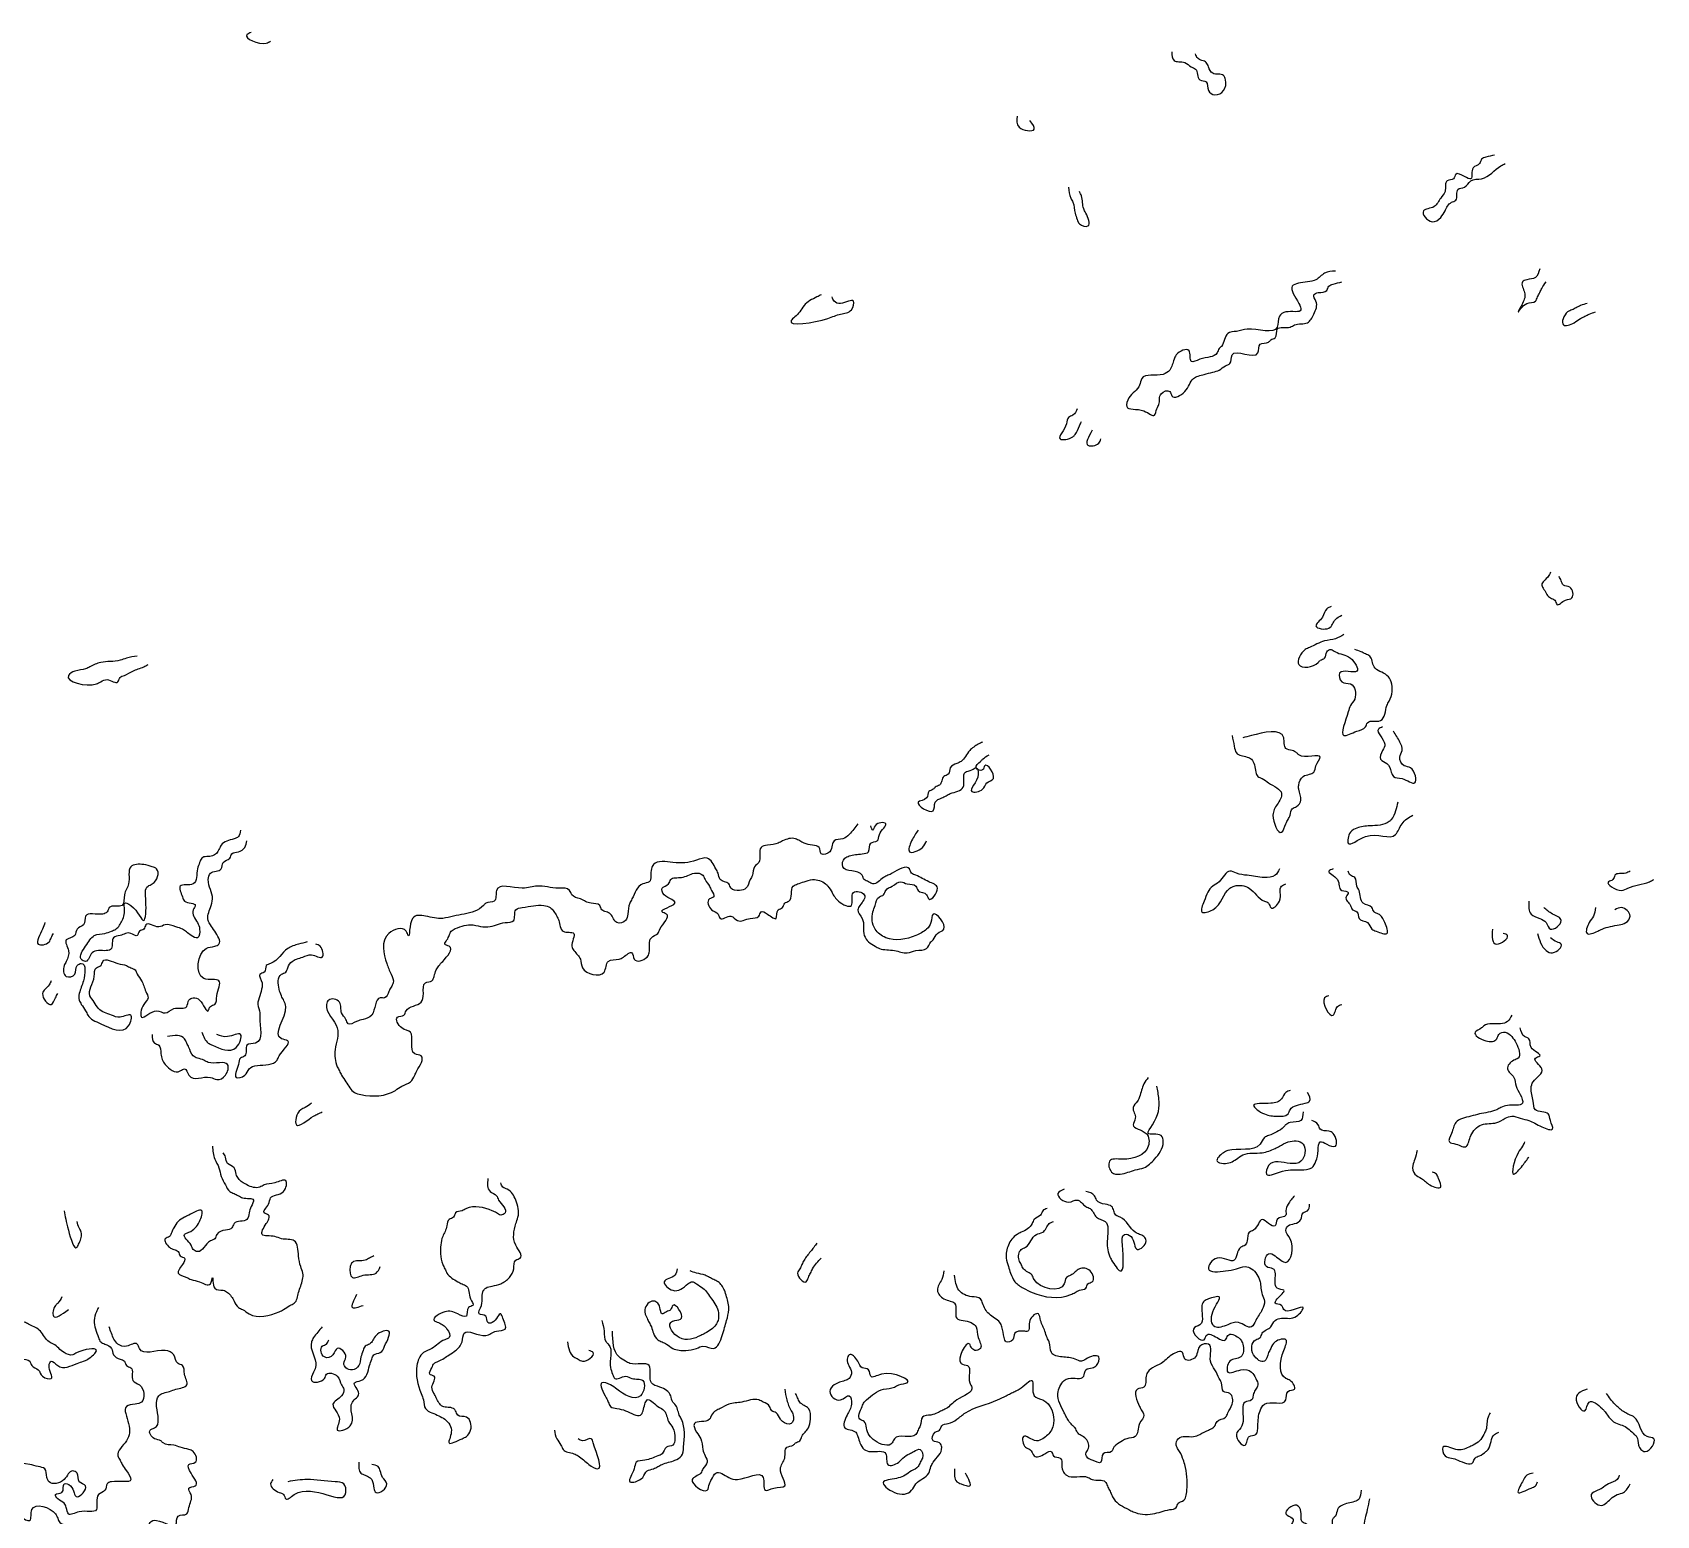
# Model space of a CAD drawing. Header units: metres. Extents: x 0 to 100, y 0 to 141.
# Drawn here: x 81.13 to 100.01, y 63.93 to 81.18 of the extents above; entities that cross this region are included whole.
import ezdxf

# ---------------------------------------------------------------- set-up
doc = ezdxf.new("R2010")
doc.units = ezdxf.units.M

msp = doc.modelspace()

# ---------------------------------------------------------------- linework, layer by layer
for points in [[(83.675, 81.175), (83.625, 81.15), (83.85, 81.05), (83.9, 81.075)], [(94.375, 80.95), (94.4, 80.85), (94.525, 80.825), (94.6, 80.775), (94.65, 80.75), (94.7, 80.625), (94.775, 80.6), (94.8, 80.5), (94.875, 80.45), (94.975, 80.5), (95, 80.625), (94.975, 80.675), (94.85, 80.7), (94.8, 80.775), (94.775, 80.825), (94.725, 80.85), (94.675, 80.875), (94.65, 80.925)], [(92.575, 80.2), (92.6, 80.075), (92.775, 80.05), (92.725, 80.15)], [(98.125, 79.75), (98.025, 79.725), (97.975, 79.7), (97.95, 79.65), (97.875, 79.6), (97.85, 79.475), (97.775, 79.5), (97.675, 79.525), (97.65, 79.475), (97.575, 79.45), (97.55, 79.325), (97.5, 79.25), (97.425, 79.15), (97.35, 79.125), (97.3, 79.1), (97.4, 78.975), (97.5, 79.025), (97.55, 79.1), (97.625, 79.2), (97.675, 79.225), (97.7, 79.35), (97.775, 79.375), (97.85, 79.45), (97.975, 79.475), (98.2, 79.625), (98.25, 79.65)], [(93.175, 79.375), (93.2, 79.25), (93.225, 79.2), (93.25, 79.075), (93.275, 79), (93.3, 78.95), (93.4, 78.925), (93.375, 79.075), (93.35, 79.125), (93.325, 79.275), (93.3, 79.325)], [(96.275, 78.4), (96.15, 78.375), (96.05, 78.3), (95.95, 78.275), (95.775, 78.225), (95.85, 78.025), (95.875, 77.95), (95.7, 77.925), (95.625, 77.875), (95.6, 77.75), (95.25, 77.725), (95.125, 77.7), (95.025, 77.675), (94.95, 77.525), (94.925, 77.5), (94.9, 77.45), (94.7, 77.375), (94.6, 77.35), (94.575, 77.475), (94.425, 77.425), (94.4, 77.375), (94.35, 77.25), (94.275, 77.2), (94.025, 77.15), (94, 77.075), (93.875, 76.925), (93.85, 76.825), (94.05, 76.775), (94.175, 76.725), (94.2, 76.8), (94.225, 76.85), (94.25, 76.975), (94.35, 77), (94.375, 76.95), (94.525, 77), (94.625, 77.15), (94.75, 77.2), (94.85, 77.225), (94.925, 77.25), (95, 77.3), (95.05, 77.325), (95.075, 77.425), (95.375, 77.45), (95.4, 77.55), (95.5, 77.575), (95.525, 77.6), (95.575, 77.625), (95.6, 77.725), (95.75, 77.75), (95.8, 77.775), (95.95, 77.8), (96.025, 77.9), (96.05, 78.05), (96.025, 78.125), (96.075, 78.15), (96.175, 78.175), (96.2, 78.225), (96.25, 78.25), (96.35, 78.275)], [(98.65, 78.425), (98.6, 78.325), (98.5, 78.3), (98.45, 78.275), (98.475, 78.15), (98.45, 78.025), (98.4, 77.925), (98.5, 78.025), (98.6, 78.05), (98.625, 78.1), (98.65, 78.15), (98.675, 78.2), (98.725, 78.275)], [(90.3, 78.125), (90.25, 78.1), (90.1, 78), (90.05, 77.925), (89.95, 77.825), (90.375, 77.85), (90.525, 77.9), (90.65, 77.95), (90.675, 78.05), (90.525, 78.025), (90.45, 78.05), (90.425, 78.1)], [(99.2, 78.025), (99.125, 78), (99.075, 77.975), (99.025, 77.95), (98.975, 77.925), (98.925, 77.775), (99.05, 77.8), (99.125, 77.85), (99.175, 77.875), (99.225, 77.9), (99.3, 77.925)], [(93.275, 76.8), (93.225, 76.725), (93.175, 76.7), (93.15, 76.625), (93.075, 76.45), (93.225, 76.475), (93.25, 76.5), (93.3, 76.6), (93.325, 76.65)], [(93.45, 76.55), (93.4, 76.375), (93.525, 76.4), (93.55, 76.45)], [(98.775, 74.9), (98.75, 74.85), (98.675, 74.75), (98.7, 74.7), (98.775, 74.6), (98.825, 74.575), (98.85, 74.525), (98.95, 74.575), (99.025, 74.6), (99, 74.725), (98.925, 74.75), (98.9, 74.8), (98.875, 74.85)], [(96.225, 74.5), (96.175, 74.475), (96.125, 74.375), (96.05, 74.275), (96.2, 74.25), (96.275, 74.35), (96.35, 74.4)], [(96.375, 74.175), (96.275, 74.125), (96.15, 74.1), (95.975, 74.025), (95.925, 74), (95.85, 73.825), (96.075, 73.85), (96.1, 73.875), (96.15, 73.9), (96.175, 73.975), (96.225, 74), (96.275, 73.975), (96.45, 73.9), (96.525, 73.75), (96.325, 73.725), (96.35, 73.625), (96.45, 73.6), (96.5, 73.425), (96.45, 73.35), (96.425, 73.275), (96.375, 73), (96.525, 73.05), (96.625, 73.1), (96.65, 73.15), (96.8, 73.175), (96.85, 73.25), (96.875, 73.35), (96.9, 73.4), (96.925, 73.625), (96.875, 73.7), (96.725, 73.8), (96.675, 73.925), (96.625, 73.95), (96.575, 73.975), (96.5, 74)], [(82.35, 73.925), (82.225, 73.9), (82.15, 73.875), (81.925, 73.85), (81.8, 73.8), (81.75, 73.775), (81.625, 73.75), (81.55, 73.7), (81.875, 73.6), (81.925, 73.625), (82, 73.65), (82.125, 73.625), (82.15, 73.675), (82.2, 73.7), (82.3, 73.75), (82.425, 73.8), (82.475, 73.825)], [(95.075, 73), (95.1, 72.875), (95.125, 72.8), (95.25, 72.75), (95.3, 72.725), (95.35, 72.575), (95.375, 72.525), (95.425, 72.5), (95.5, 72.45), (95.65, 72.325), (95.6, 72.2), (95.55, 72.075), (95.65, 71.875), (95.7, 71.975), (95.725, 72.025), (95.75, 72.075), (95.775, 72.15), (95.825, 72.175), (95.875, 72.25), (95.85, 72.375), (95.85, 72.425), (95.9, 72.525), (95.975, 72.55), (96.025, 72.575), (96.05, 72.65), (96.1, 72.75), (95.85, 72.775), (95.825, 72.8), (95.775, 72.825), (95.7, 72.85), (95.675, 72.975), (95.3, 73), (95.2, 72.975)], [(96.825, 73.1), (96.775, 73.075), (96.85, 72.9), (96.825, 72.825), (96.8, 72.725), (96.875, 72.675), (96.925, 72.575), (96.95, 72.525), (97.05, 72.5), (97.2, 72.45), (97.15, 72.625), (97.075, 72.65), (97.025, 72.75), (97.05, 72.825), (97.025, 72.925), (96.95, 73.05)], [(92.175, 72.925), (92.125, 72.9), (92.025, 72.825), (91.925, 72.7), (91.875, 72.675), (91.8, 72.625), (91.775, 72.55), (91.725, 72.525), (91.7, 72.475), (91.675, 72.425), (91.625, 72.4), (91.6, 72.375), (91.55, 72.35), (91.525, 72.275), (91.425, 72.225), (91.6, 72.125), (91.625, 72.225), (91.7, 72.275), (91.75, 72.3), (91.8, 72.325), (91.95, 72.4), (91.975, 72.575), (92.05, 72.6), (92.1, 72.625), (92.125, 72.55), (92.05, 72.35), (92.175, 72.375), (92.225, 72.45), (92.3, 72.5), (92.2, 72.65), (92.175, 72.6), (92.1, 72.625), (92.15, 72.7), (92.175, 72.725), (92.25, 72.775)], [(97, 72.225), (96.975, 72.125), (96.925, 72.025), (96.9, 72), (96.675, 71.95), (96.525, 71.925), (96.45, 71.875), (96.425, 71.75), (96.625, 71.825), (96.975, 71.85), (97.05, 71.975), (97.175, 72.075)], [(90.725, 71.975), (90.625, 71.85), (90.55, 71.8), (90.45, 71.775), (90.425, 71.725), (90.4, 71.65), (90.3, 71.625), (90.275, 71.7), (90.2, 71.725), (90.1, 71.75), (90.05, 71.775), (90, 71.8), (89.85, 71.775), (89.8, 71.75), (89.675, 71.725), (89.6, 71.7), (89.575, 71.525), (89.525, 71.475), (89.5, 71.375), (89.475, 71.325), (89.425, 71.225), (89.35, 71.2), (89.25, 71.225), (89.225, 71.275), (89.125, 71.325), (89.1, 71.4), (89.075, 71.45), (88.975, 71.575), (88.85, 71.55), (88.575, 71.525), (88.35, 71.5), (88.325, 71.45), (88.3, 71.3), (88.225, 71.275), (88.1, 71.1), (88.075, 71.05), (88.05, 70.925), (88.025, 70.85), (87.925, 70.825), (87.85, 70.925), (87.8, 70.95), (87.75, 70.975), (87.725, 71.025), (87.625, 71.05), (87.5, 71.1), (87.4, 71.15), (87.375, 71.2), (87.25, 71.225), (87, 71.25), (86.825, 71.225), (86.525, 71.2), (86.5, 71.075), (86.4, 71.05), (86.375, 71.025), (86.15, 70.925), (86.025, 70.9), (85.9, 70.875), (85.7, 70.9), (85.55, 70.875), (85.5, 70.675), (85.475, 70.725), (85.275, 70.7), (85.25, 70.35), (85.3, 70.225), (85.325, 70.125), (85.3, 70.075), (85.275, 70.025), (85.225, 69.95), (85.175, 69.95), (85.075, 69.75), (84.975, 69.7), (84.9, 69.675), (84.8, 69.65), (84.775, 69.7), (84.725, 69.775), (84.7, 69.9), (84.575, 69.925), (84.55, 69.875), (84.675, 69.6), (84.65, 69.35), (84.675, 69.15), (84.7, 69.1), (84.725, 69.05), (84.775, 68.975), (84.875, 68.85), (84.95, 68.825), (85.35, 68.875), (85.425, 68.925), (85.525, 68.975), (85.575, 69.05), (85.6, 69.1), (85.65, 69.275), (85.575, 69.3), (85.525, 69.55), (85.425, 69.6), (85.375, 69.725), (85.45, 69.75), (85.475, 69.8), (85.65, 69.9), (85.675, 70), (85.7, 70.125), (85.775, 70.15), (85.8, 70.2), (85.825, 70.275), (85.9, 70.375), (85.975, 70.55), (85.925, 70.575), (85.95, 70.625), (85.975, 70.675), (86, 70.725), (86.1, 70.775), (86.2, 70.8), (86.425, 70.775), (86.525, 70.8), (86.625, 70.825), (86.725, 70.85), (86.75, 70.975), (86.825, 71), (87.075, 71.025), (87.15, 71), (87.225, 70.9), (87.25, 70.85), (87.3, 70.725), (87.425, 70.7), (87.4, 70.55), (87.425, 70.5), (87.5, 70.4), (87.525, 70.3), (87.775, 70.25), (87.825, 70.375), (87.95, 70.4), (88, 70.425), (88.1, 70.475), (88.125, 70.4), (88.275, 70.425), (88.3, 70.475), (88.325, 70.65), (88.4, 70.7), (88.425, 70.75), (88.5, 70.925), (88.45, 70.95), (88.6, 71.05), (88.475, 71.15), (88.45, 71.225), (88.525, 71.275), (88.55, 71.325), (88.675, 71.35), (88.825, 71.4), (88.925, 71.375), (88.95, 71.325), (89, 71.25), (89.025, 71.2), (89.05, 71.125), (89, 71.1), (89.025, 70.975), (89.1, 70.925), (89.125, 70.875), (89.25, 70.9), (89.325, 70.85), (89.475, 70.875), (89.575, 70.9), (89.6, 70.95), (89.675, 70.925), (89.775, 70.875), (89.8, 70.975), (89.85, 71), (89.875, 71.05), (89.925, 71.075), (89.975, 71.25), (90.025, 71.275), (90.1, 71.3), (90.2, 71.325), (90.35, 71.275), (90.375, 71.25), (90.425, 71.175), (90.5, 71.075), (90.65, 71.025), (90.675, 71.175), (90.8, 71.15), (90.75, 71.025), (90.725, 70.975), (90.775, 70.875), (90.8, 70.675), (90.85, 70.6), (90.925, 70.55), (90.975, 70.525), (91.15, 70.5), (91.3, 70.475), (91.4, 70.5), (91.525, 70.525), (91.575, 70.6), (91.6, 70.625), (91.65, 70.7), (91.725, 70.75), (91.6, 70.925), (91.575, 70.825), (91.525, 70.75), (91.4, 70.675), (91.05, 70.65), (90.925, 70.75), (90.9, 70.95), (90.925, 71.025), (90.975, 71.125), (91.025, 71.15), (91.05, 71.2), (91.125, 71.25), (91.225, 71.3), (91.3, 71.275), (91.4, 71.25), (91.425, 71.2), (91.525, 71.15), (91.55, 71.1), (91.65, 71.225), (91.55, 71.3), (91.4, 71.375), (91.35, 71.4), (91.325, 71.45), (91.125, 71.4), (91.075, 71.375), (91.025, 71.35), (90.9, 71.275), (90.85, 71.3), (90.8, 71.325), (90.775, 71.375), (90.55, 71.475), (90.575, 71.575), (90.625, 71.6), (90.775, 71.625), (90.85, 71.65), (90.875, 71.75), (90.95, 71.775), (90.975, 71.85), (91.05, 71.975), (90.925, 71.95), (90.9, 71.9), (90.875, 71.95)], [(83.55, 71.9), (83.525, 71.825), (83.475, 71.8), (83.325, 71.725), (83.3, 71.675), (83.225, 71.6), (83.1, 71.575), (83.075, 71.525), (83.05, 71.45), (83, 71.275), (82.85, 71.25), (82.875, 71.125), (82.9, 71.075), (83.025, 71.025), (83, 70.975), (83.05, 70.825), (83.075, 70.75), (83.05, 70.65), (82.975, 70.675), (82.875, 70.75), (82.8, 70.775), (82.675, 70.8), (82.6, 70.775), (82.45, 70.8), (82.425, 70.75), (82.375, 70.725), (82.35, 70.675), (82.275, 70.7), (82.15, 70.675), (82.075, 70.65), (82.05, 70.525), (81.9, 70.5), (81.825, 70.475), (81.75, 70.375), (81.7, 70.4), (81.75, 70.55), (81.8, 70.625), (81.85, 70.675), (81.975, 70.7), (82.05, 70.725), (82.1, 70.75), (82.175, 70.85), (82.2, 71), (82.2, 71.05), (82.275, 71.025), (82.425, 70.85), (82.45, 71.075), (82.475, 71.25), (82.525, 71.275), (82.575, 71.45), (82.525, 71.475), (82.425, 71.5), (82.275, 71.475), (82.25, 71.275), (82.2, 71.15), (82.175, 71.025), (82.025, 71), (82, 70.95), (81.95, 70.925), (81.75, 70.9), (81.725, 70.8), (81.65, 70.75), (81.625, 70.675), (81.525, 70.625), (81.55, 70.5), (81.525, 70.375), (81.5, 70.325), (81.525, 70.2), (81.625, 70.225), (81.65, 70.325), (81.7, 70.35), (81.725, 70.15), (81.7, 70.075), (81.675, 69.925), (81.7, 69.875), (81.75, 69.8), (81.775, 69.75), (81.925, 69.65), (82.25, 69.625), (82.275, 69.75), (82.15, 69.725), (82.05, 69.75), (81.9, 69.825), (81.85, 69.9), (81.8, 69.975), (81.85, 70.2), (81.875, 70.3), (81.925, 70.325), (81.95, 70.375), (82.125, 70.35), (82.225, 70.325), (82.275, 70.3), (82.325, 70.275), (82.35, 70.225), (82.4, 70.15), (82.45, 70.025), (82.475, 69.95), (82.425, 69.875), (82.4, 69.725), (82.575, 69.8), (82.675, 69.775), (82.775, 69.825), (82.925, 69.85), (82.95, 69.925), (83, 69.95), (83.075, 69.925), (83.175, 69.8), (83.2, 69.85), (83.25, 69.875), (83.275, 69.975), (83.3, 70.15), (83.125, 70.175), (83.15, 70.525), (83.25, 70.55), (83.3, 70.575), (83.25, 70.725), (83.2, 70.8), (83.175, 70.85), (83.2, 71), (83.225, 71.1), (83.175, 71.325), (83.2, 71.4), (83.325, 71.45), (83.35, 71.525), (83.425, 71.575), (83.45, 71.625), (83.525, 71.65), (83.6, 71.7), (83.625, 71.775)], [(91.425, 71.9), (91.35, 71.775), (91.325, 71.65), (91.475, 71.7), (91.525, 71.775)], [(95.625, 71.45), (95.575, 71.375), (95.45, 71.35), (95.25, 71.375), (95.125, 71.4), (95.05, 71.425), (94.925, 71.3), (94.85, 71.25), (94.75, 71.075), (94.725, 70.95), (94.85, 70.975), (95.05, 71.225), (95.1, 71.25), (95.275, 71.225), (95.45, 71.075), (95.5, 71.05), (95.525, 71), (95.625, 71.075), (95.65, 71.25), (95.7, 71.275)], [(96.25, 71.45), (96.2, 71.425), (96.3, 71.325), (96.35, 71.2), (96.425, 71.175), (96.4, 71.125), (96.45, 71.025), (96.475, 70.975), (96.525, 70.95), (96.55, 70.875), (96.65, 70.825), (96.7, 70.75), (96.75, 70.725), (96.875, 70.7), (96.85, 70.825), (96.775, 70.925), (96.725, 70.95), (96.7, 71), (96.6, 71.05), (96.55, 71.2), (96.525, 71.25), (96.5, 71.35), (96.45, 71.375), (96.425, 71.425)], [(99.7, 71.425), (99.65, 71.4), (99.525, 71.375), (99.5, 71.325), (99.45, 71.3), (99.6, 71.2), (99.675, 71.225), (99.925, 71.3), (99.975, 71.325)], [(98.525, 71.075), (98.55, 70.925), (98.65, 70.875), (98.725, 70.825), (98.775, 70.75), (98.9, 70.85), (98.8, 70.925), (98.7, 71)], [(99.3, 71), (99.275, 70.9), (99.225, 70.825), (99.2, 70.7), (99.325, 70.725), (99.375, 70.75), (99.575, 70.8), (99.65, 70.825), (99.7, 70.9), (99.6, 71), (99.525, 70.975)], [(81.275, 70.825), (81.25, 70.75), (81.2, 70.575), (81.325, 70.6), (81.35, 70.65), (81.375, 70.7)], [(84.325, 70.6), (84.225, 70.575), (84.1, 70.525), (83.9, 70.35), (83.85, 70.325), (83.825, 70.25), (83.775, 70.225), (83.8, 70.125), (83.8, 70.075), (83.775, 69.975), (83.75, 69.875), (83.775, 69.775), (83.775, 69.725), (83.725, 69.425), (83.625, 69.4), (83.6, 69.275), (83.55, 69.25), (83.525, 69.175), (83.5, 69.025), (83.6, 69.05), (83.65, 69.125), (83.875, 69.175), (83.975, 69.225), (84, 69.275), (84.1, 69.45), (84.025, 69.475), (84.075, 69.85), (84.025, 69.975), (84, 70.05), (84.025, 70.225), (84.075, 70.25), (84.1, 70.3), (84.15, 70.375), (84.2, 70.4), (84.275, 70.425), (84.375, 70.45), (84.5, 70.425), (84.475, 70.55), (84.425, 70.575)], [(98.1, 70.75), (98.15, 70.575), (98.275, 70.675), (98.225, 70.7)], [(98.625, 70.7), (98.725, 70.5), (98.8, 70.475), (98.9, 70.575), (98.85, 70.6), (98.775, 70.65)], [(81.35, 70.15), (81.325, 70.1), (81.25, 70), (81.35, 69.875), (81.4, 69.95), (81.425, 70)], [(96.2, 69.975), (96.15, 69.95), (96.25, 69.75), (96.275, 69.8), (96.3, 69.85), (96.35, 69.875)], [(98.325, 69.75), (98.275, 69.675), (98.1, 69.65), (98, 69.625), (97.975, 69.6), (97.9, 69.55), (98.025, 69.45), (98.15, 69.475), (98.175, 69.525), (98.25, 69.55), (98.325, 69.5), (98.375, 69.425), (98.4, 69.25), (98.35, 69.225), (98.275, 69.125), (98.35, 69.025), (98.375, 68.925), (98.425, 68.825), (98.45, 68.725), (98.275, 68.7), (98.2, 68.675), (98.15, 68.65), (97.95, 68.6), (97.85, 68.575), (97.675, 68.5), (97.625, 68.375), (97.6, 68.275), (97.675, 68.25), (97.8, 68.225), (97.825, 68.275), (97.85, 68.35), (97.9, 68.425), (97.975, 68.475), (98.15, 68.5), (98.25, 68.55), (98.325, 68.575), (98.425, 68.55), (98.525, 68.525), (98.675, 68.45), (98.8, 68.425), (98.775, 68.525), (98.75, 68.6), (98.6, 68.65), (98.575, 68.75), (98.55, 68.9), (98.575, 68.975), (98.675, 69.125), (98.6, 69.25), (98.65, 69.275), (98.55, 69.375), (98.525, 69.475), (98.475, 69.5), (98.425, 69.6)], [(82.525, 69.525), (82.55, 69.425), (82.6, 69.4), (82.625, 69.3), (82.675, 69.175), (82.85, 69.1), (82.9, 69.125), (82.95, 69.05), (83.2, 69.025), (83.275, 69), (83.375, 69.05), (83.4, 69.175), (83.175, 69.2), (83.125, 69.225), (83.05, 69.25), (83, 69.275), (82.95, 69.375), (82.925, 69.425), (82.9, 69.475), (82.7, 69.5)], [(83.1, 69.55), (83.175, 69.425), (83.225, 69.4), (83.5, 69.375), (83.55, 69.525), (83.4, 69.5), (83.275, 69.525)], [(94.1, 69.025), (94.05, 68.95), (94, 68.8), (93.975, 68.75), (93.925, 68.675), (93.95, 68.55), (93.925, 68.475), (94.075, 68.375), (94.1, 68.225), (93.8, 68.075), (93.65, 68.05), (93.675, 67.925), (93.775, 67.9), (93.95, 67.95), (94.05, 67.975), (94.175, 68.075), (94.275, 68.275), (94.25, 68.35), (94.1, 68.375), (94.15, 68.475), (94.225, 68.775), (94.2, 68.925)], [(84.375, 68.725), (84.3, 68.675), (84.25, 68.65), (84.2, 68.475), (84.4, 68.575), (84.45, 68.6), (84.5, 68.625)], [(95.75, 68.875), (95.7, 68.85), (95.65, 68.775), (95.525, 68.725), (95.325, 68.7), (95.45, 68.6), (95.6, 68.575), (95.725, 68.6), (95.75, 68.65), (95.925, 68.725), (95.975, 68.75), (95.95, 68.85)], [(95.9, 68.625), (95.875, 68.525), (95.75, 68.5), (95.7, 68.475), (95.675, 68.45), (95.5, 68.35), (95.45, 68.325), (95.4, 68.25), (95.025, 68.175), (94.975, 68.15), (94.9, 68.05), (94.975, 68.025), (95.125, 68.075), (95.2, 68.125), (95.425, 68.15), (95.575, 68.2), (95.625, 68.225), (95.725, 68.275), (95.9, 68.25), (95.875, 68.05), (95.75, 68.025), (95.5, 68), (95.475, 67.9), (95.625, 67.925), (95.875, 67.95), (96, 67.975), (96.05, 68.05), (96.075, 68.175), (96.1, 68.275), (96.175, 68.25), (96.275, 68.225), (96.25, 68.375), (96.2, 68.4), (96.1, 68.425), (96.075, 68.475), (96, 68.525)], [(83.225, 68.225), (83.25, 68.075), (83.3, 67.975), (83.325, 67.875), (83.375, 67.775), (83.425, 67.7), (83.475, 67.675), (83.525, 67.65), (83.575, 67.625), (83.7, 67.6), (83.675, 67.525), (83.65, 67.45), (83.625, 67.375), (83.475, 67.325), (83.45, 67.275), (83.375, 67.25), (83.275, 67.2), (83.25, 67.15), (83.2, 67.125), (83.05, 67), (83, 67.025), (82.975, 67.075), (82.9, 67.2), (82.95, 67.225), (83.025, 67.275), (83.075, 67.35), (83.1, 67.475), (82.95, 67.425), (82.9, 67.4), (82.825, 67.35), (82.775, 67.275), (82.75, 67.225), (82.725, 67.175), (82.675, 67.15), (82.725, 67.05), (82.775, 67.025), (82.825, 67), (82.85, 66.95), (82.9, 66.925), (82.875, 66.85), (82.825, 66.75), (82.925, 66.7), (82.975, 66.675), (83.075, 66.65), (83.2, 66.625), (83.225, 66.7), (83.25, 66.575), (83.35, 66.55), (83.4, 66.525), (83.475, 66.425), (83.525, 66.35), (83.575, 66.325), (83.65, 66.275), (84, 66.3), (84.05, 66.325), (84.125, 66.375), (84.175, 66.4), (84.225, 66.525), (84.25, 66.6), (84.275, 66.75), (84.25, 66.825), (84.225, 66.95), (84.175, 67.125), (84.025, 67.15), (83.95, 67.175), (83.8, 67.2), (83.85, 67.325), (83.875, 67.425), (83.825, 67.45), (83.875, 67.55), (83.9, 67.625), (84.05, 67.7), (84.075, 67.825), (83.95, 67.8), (83.825, 67.775), (83.775, 67.75), (83.625, 67.775), (83.525, 67.85), (83.5, 67.9), (83.475, 67.975), (83.4, 68.025), (83.375, 68.1), (83.35, 68.15)], [(97.225, 68.175), (97.2, 68.075), (97.175, 68), (97.2, 67.9), (97.275, 67.85), (97.375, 67.775), (97.5, 67.75), (97.475, 67.85), (97.45, 67.9), (97.4, 67.925)], [(98.475, 68.275), (98.45, 68.225), (98.4, 68.15), (98.35, 67.9), (98.45, 68), (98.525, 68.1)], [(86.425, 67.85), (86.45, 67.7), (86.525, 67.65), (86.55, 67.6), (86.625, 67.45), (86.575, 67.425), (86.525, 67.45), (86.475, 67.475), (86.175, 67.5), (86.125, 67.475), (86.05, 67.45), (86.025, 67.4), (85.975, 67.375), (85.95, 67.3), (85.9, 67.175), (85.875, 66.975), (85.9, 66.85), (85.925, 66.8), (85.95, 66.75), (86.075, 66.65), (86.125, 66.625), (86.175, 66.6), (86.225, 66.45), (86.25, 66.375), (86.2, 66.35), (86.175, 66.25), (86.075, 66.275), (85.925, 66.3), (85.8, 66.2), (85.85, 66.175), (85.95, 66.1), (85.975, 66), (85.925, 65.975), (85.775, 65.875), (85.675, 65.825), (85.6, 65.675), (85.65, 65.35), (85.675, 65.275), (85.7, 65.175), (85.775, 65.125), (85.925, 65.05), (86, 64.9), (85.975, 64.775), (86.125, 64.825), (86.175, 64.85), (86.225, 64.925), (86.175, 65.075), (86.075, 65.1), (86.05, 65.15), (86.025, 65.175), (85.9, 65.2), (85.825, 65.3), (85.8, 65.35), (85.775, 65.425), (85.8, 65.55), (85.75, 65.575), (85.775, 65.65), (85.8, 65.7), (85.85, 65.725), (85.975, 65.8), (86.05, 65.85), (86.125, 65.95), (86.15, 66.05), (86.4, 66.025), (86.525, 66.075), (86.625, 66.1), (86.6, 66.225), (86.575, 66.275), (86.475, 66.175), (86.425, 66.175), (86.4, 66.25), (86.325, 66.275), (86.35, 66.375), (86.375, 66.55), (86.4, 66.575), (86.475, 66.6), (86.575, 66.625), (86.675, 66.7), (86.725, 66.8), (86.75, 66.9), (86.8, 66.925), (86.75, 67.075), (86.725, 67.2), (86.75, 67.325), (86.775, 67.4), (86.75, 67.6), (86.65, 67.725), (86.6, 67.75), (86.575, 67.8)], [(93.125, 67.725), (93.05, 67.675), (93.175, 67.575), (93.275, 67.6), (93.375, 67.525), (93.425, 67.5), (93.5, 67.4), (93.6, 67.35), (93.625, 67.15), (93.65, 66.95), (93.675, 66.9), (93.775, 66.775), (93.8, 67.075), (93.825, 67.2), (93.9, 67.175), (93.975, 67.025), (94.075, 67.125), (94.05, 67.175), (94, 67.2), (93.95, 67.225), (93.775, 67.4), (93.725, 67.425), (93.7, 67.475), (93.675, 67.525), (93.6, 67.55), (93.5, 67.6), (93.475, 67.65), (93.375, 67.7)], [(95.8, 67.65), (95.725, 67.55), (95.7, 67.475), (95.7, 67.425), (95.6, 67.375), (95.575, 67.3), (95.5, 67.325), (95.425, 67.375), (95.325, 67.25), (95.275, 67.225), (95.25, 67.125), (95.225, 67.075), (95.175, 67.05), (95.1, 66.9), (94.9, 66.925), (94.8, 66.8), (95, 66.775), (95.125, 66.8), (95.225, 66.825), (95.3, 66.8), (95.4, 66.65), (95.425, 66.5), (95.45, 66.425), (95.425, 66.325), (95.35, 66.2), (95.3, 66.125), (95.15, 66.175), (95.025, 66.15), (94.875, 66.125), (94.85, 66.3), (94.925, 66.475), (94.8, 66.45), (94.75, 66.425), (94.725, 66.375), (94.7, 66.15), (94.625, 66.1), (94.75, 65.975), (94.775, 66.025), (94.9, 66), (95, 65.975), (95.025, 66.025), (95.15, 66), (95.175, 65.975), (95.2, 65.925), (95.175, 65.775), (95.05, 65.725), (95.025, 65.6), (95.175, 65.625), (95.3, 65.6), (95.35, 65.525), (95.375, 65.45), (95.35, 65.4), (95.325, 65.35), (95.3, 65.275), (95.225, 65.25), (95.2, 65.175), (95.175, 64.95), (95.125, 64.875), (95.225, 64.75), (95.25, 64.8), (95.275, 64.85), (95.35, 64.875), (95.375, 64.975), (95.4, 65.15), (95.45, 65.225), (95.7, 65.275), (95.725, 65.375), (95.8, 65.4), (95.75, 65.5), (95.7, 65.525), (95.675, 65.85), (95.7, 65.975), (95.575, 65.95), (95.525, 65.875), (95.5, 65.825), (95.45, 65.725), (95.325, 65.8), (95.35, 65.975), (95.4, 66), (95.425, 66.05), (95.525, 66.125), (95.575, 66.2), (95.65, 66.225), (95.825, 66.25), (95.9, 66.35), (95.675, 66.325), (95.65, 66.375), (95.575, 66.4), (95.6, 66.45), (95.675, 66.55), (95.6, 66.575), (95.575, 66.65), (95.55, 66.8), (95.475, 66.825), (95.5, 66.975), (95.575, 66.95), (95.7, 66.875), (95.75, 67.15), (95.7, 67.25), (95.725, 67.3), (95.8, 67.325), (95.875, 67.375), (95.9, 67.45), (95.95, 67.475), (95.975, 67.55)], [(81.5, 67.475), (81.55, 67.25), (81.65, 67.05), (81.675, 67.1), (81.7, 67.225), (81.675, 67.275), (81.65, 67.35)], [(92.925, 67.5), (92.875, 67.475), (92.85, 67.425), (92.775, 67.375), (92.75, 67.325), (92.625, 67.225), (92.575, 67.2), (92.475, 67.075), (92.45, 66.925), (92.475, 66.825), (92.5, 66.75), (92.55, 66.65), (92.65, 66.575), (92.75, 66.525), (93.2, 66.5), (93.25, 66.525), (93.3, 66.55), (93.375, 66.575), (93.4, 66.625), (93.45, 66.65), (93.425, 66.775), (93.3, 66.8), (93.2, 66.725), (93.15, 66.7), (93.125, 66.625), (92.775, 66.675), (92.75, 66.725), (92.65, 66.8), (92.625, 66.85), (92.6, 66.9), (92.625, 67.025), (92.675, 67.05), (92.8, 67.2), (92.875, 67.225), (92.95, 67.325), (93, 67.35)], [(90.25, 67.1), (90.175, 67), (90.1, 66.9), (90.075, 66.85), (90.05, 66.8), (90.025, 66.75), (90.125, 66.65), (90.15, 66.7), (90.175, 66.75), (90.2, 66.8), (90.3, 66.925)], [(85.1, 66.95), (85.05, 66.925), (85, 66.9), (84.85, 66.875), (84.825, 66.825), (84.85, 66.7), (84.975, 66.725), (85.125, 66.75), (85.175, 66.825)], [(80.175, 66.725), (80.2, 66.575), (80.225, 66.5), (80.3, 66.3), (80.325, 66.25), (80.35, 66.2), (80.4, 66.175), (80.45, 66.15), (80.5, 66.05), (80.575, 66.025), (80.6, 65.975), (80.625, 65.95), (80.65, 65.875), (80.675, 65.825), (80.825, 65.8), (80.9, 65.775), (81, 65.75), (81.1, 65.725), (81.125, 65.675), (81.2, 65.625), (81.25, 65.55), (81.35, 65.525), (81.325, 65.675), (81.35, 65.725), (81.425, 65.675), (81.65, 65.7), (81.725, 65.725), (81.775, 65.75), (81.875, 65.85), (81.65, 65.825), (81.6, 65.8), (81.5, 65.825), (81.375, 65.925), (81.325, 65.95), (81.225, 66.075), (81.1, 66.15), (81.05, 66.175), (80.925, 66.2), (80.85, 66.225), (80.825, 66.275), (80.775, 66.35), (80.75, 66.4), (80.725, 66.475), (80.625, 66.5), (80.6, 66.4), (80.45, 66.425), (80.375, 66.45), (80.35, 66.625), (80.325, 66.675), (80.3, 66.7)], [(88.625, 66.8), (88.6, 66.725), (88.475, 66.65), (88.575, 66.55), (88.75, 66.625), (88.8, 66.65), (88.85, 66.625), (88.925, 66.575), (89.025, 66.45), (89.075, 66.375), (89.1, 66.2), (89.075, 66.15), (88.95, 66.05), (88.9, 66.025), (88.65, 66), (88.55, 66.175), (88.6, 66.2), (88.675, 66.225), (88.575, 66.375), (88.55, 66.325), (88.5, 66.3), (88.45, 66.275), (88.425, 66.35), (88.4, 66.4), (88.35, 66.425), (88.25, 66.325), (88.275, 66.225), (88.3, 66.175), (88.325, 66.125), (88.35, 66.05), (88.4, 65.975), (88.45, 65.95), (88.5, 65.925), (88.575, 65.875), (88.725, 65.85), (88.85, 65.875), (88.925, 65.9), (89.05, 65.875), (89.15, 66.025), (89.2, 66.2), (89.225, 66.325), (89.2, 66.475), (89.175, 66.55), (89.1, 66.65), (89.05, 66.675), (89, 66.7), (88.95, 66.725), (88.85, 66.75), (88.775, 66.775)], [(91.725, 66.775), (91.7, 66.675), (91.65, 66.55), (91.725, 66.45), (91.8, 66.425), (91.85, 66.4), (91.875, 66.225), (91.95, 66.2), (92.1, 66.125), (92.125, 66), (92.15, 65.875), (92.1, 65.85), (92.05, 65.875), (92.025, 65.925), (91.925, 65.7), (92, 65.675), (92.025, 65.475), (92.05, 65.425), (91.875, 65.275), (91.75, 65.175), (91.7, 65.15), (91.65, 65.125), (91.575, 65.1), (91.475, 65.075), (91.45, 64.975), (91.425, 64.925), (91.4, 64.875), (91.15, 64.825), (91.125, 64.775), (90.925, 64.8), (90.825, 64.95), (90.8, 65.025), (90.75, 65.05), (90.775, 65.2), (90.8, 65.25), (90.825, 65.275), (91.025, 65.4), (91.15, 65.425), (91.2, 65.45), (91.3, 65.475), (91, 65.575), (90.875, 65.55), (90.85, 65.625), (90.775, 65.65), (90.725, 65.725), (90.625, 65.8), (90.6, 65.75), (90.65, 65.6), (90.625, 65.525), (90.575, 65.5), (90.45, 65.45), (90.4, 65.375), (90.525, 65.275), (90.625, 65.325), (90.65, 65.225), (90.6, 65.1), (90.575, 64.95), (90.7, 64.9), (90.725, 64.85), (90.75, 64.775), (90.8, 64.7), (90.875, 64.675), (91.05, 64.65), (91.075, 64.525), (91.2, 64.55), (91.25, 64.6), (91.325, 64.65), (91.375, 64.675), (91.45, 64.7), (91.475, 64.6), (91.45, 64.55), (91.425, 64.5), (91.35, 64.45), (91.275, 64.4), (91.1, 64.35), (91.025, 64.325), (91.15, 64.2), (91.35, 64.225), (91.4, 64.3), (91.55, 64.425), (91.575, 64.5), (91.6, 64.55), (91.7, 64.725), (91.675, 64.775), (91.6, 64.8), (91.625, 64.9), (91.675, 64.925), (91.7, 64.975), (91.775, 65), (91.875, 65.05), (91.975, 65.125), (92.35, 65.275), (92.45, 65.325), (92.5, 65.35), (92.55, 65.375), (92.6, 65.4), (92.75, 65.5), (92.775, 65.325), (92.875, 65.275), (93, 65), (92.975, 64.925), (92.875, 64.825), (92.8, 64.8), (92.65, 64.85), (92.675, 64.725), (92.725, 64.7), (92.775, 64.625), (92.9, 64.65), (92.975, 64.675), (93, 64.625), (93.075, 64.6), (93.1, 64.475), (93.125, 64.425), (93.15, 64.4), (93.4, 64.375), (93.45, 64.35), (93.6, 64.325), (93.625, 64.275), (93.65, 64.225), (93.675, 64.175), (93.7, 64.125), (93.875, 64), (93.925, 63.975), (94.15, 63.95), (94.25, 63.975), (94.35, 64), (94.425, 64.025), (94.45, 64.075), (94.5, 64.1), (94.55, 64.225), (94.525, 64.525), (94.5, 64.6), (94.45, 64.7), (94.425, 64.75), (94.45, 64.825), (94.625, 64.85), (94.7, 64.875), (94.8, 64.925), (94.85, 64.95), (94.875, 64.975), (94.9, 65.025), (95, 65.075), (95.025, 65.125), (95.075, 65.225), (95.05, 65.35), (94.975, 65.375), (94.95, 65.475), (94.925, 65.525), (94.875, 65.625), (94.825, 65.725), (94.8, 65.925), (94.7, 65.9), (94.675, 65.85), (94.65, 65.775), (94.525, 65.75), (94.5, 65.825), (94.375, 65.8), (94.25, 65.7), (94.15, 65.65), (94.075, 65.55), (94.05, 65.425), (93.975, 65.4), (94, 65.2), (94.025, 65.15), (94.05, 65.1), (94, 65), (93.95, 64.85), (93.85, 64.825), (93.8, 64.8), (93.725, 64.75), (93.7, 64.725), (93.675, 64.675), (93.575, 64.65), (93.55, 64.55), (93.45, 64.575), (93.4, 64.6), (93.375, 64.65), (93.4, 64.7), (93.375, 64.825), (93.275, 64.9), (93.25, 64.95), (93.225, 64.975), (93.15, 65.075), (93.125, 65.125), (93.05, 65.35), (93.125, 65.5), (93.175, 65.525), (93.35, 65.55), (93.375, 65.625), (93.45, 65.65), (93.5, 65.675), (93.525, 65.775), (93.375, 65.75), (93.325, 65.725), (93.25, 65.75), (93.1, 65.775), (92.975, 65.825), (92.95, 65.95), (92.925, 66), (92.9, 66.075), (92.85, 66.2), (92.825, 66.275), (92.725, 66.2), (92.7, 66.075), (92.65, 66.075), (92.55, 66.05), (92.525, 65.975), (92.45, 65.95), (92.425, 66), (92.4, 66.125), (92.375, 66.175), (92.25, 66.275), (92.175, 66.4), (92.15, 66.45), (92.05, 66.475), (91.9, 66.55), (91.85, 66.725)], [(81.475, 66.475), (81.425, 66.4), (81.4, 66.375), (81.375, 66.25), (81.55, 66.325)], [(84.9, 66.5), (84.85, 66.35), (84.975, 66.375)], [(81.9, 66.35), (81.875, 66.3), (81.85, 66.2), (81.9, 66), (81.925, 65.95), (81.975, 65.925), (82.05, 65.875), (82.075, 65.8), (82.15, 65.75), (82.2, 65.725), (82.225, 65.675), (82.275, 65.65), (82.3, 65.5), (82.375, 65.45), (82.4, 65.25), (82.325, 65.225), (82.225, 65.2), (82.25, 65), (82.225, 64.8), (82.125, 64.625), (82.15, 64.575), (82.175, 64.525), (82.225, 64.45), (82.275, 64.35), (82.05, 64.325), (82, 64.3), (81.975, 64.225), (81.9, 64.175), (81.875, 64), (81.675, 63.975), (81.55, 63.95), (81.525, 64.025), (81.5, 64.075), (81.425, 64.125), (81.4, 64.175), (81.475, 64.2), (81.5, 64.3), (81.575, 64.275), (81.65, 64.15), (81.75, 64.275), (81.675, 64.325), (81.65, 64.425), (81.6, 64.45), (81.5, 64.35), (81.325, 64.325), (81.3, 64.375), (81.275, 64.475), (81.2, 64.5), (81.1, 64.525), (80.675, 64.55), (80.525, 64.575), (80.45, 64.6), (80.4, 64.625), (80.3, 64.5), (80.375, 64.45), (80.325, 64.325), (80.175, 64.275), (80.125, 64.2), (79.925, 64.125), (79.875, 64.025), (79.9, 63.9), (80, 63.875), (80.025, 63.75), (80.125, 63.775), (80.225, 63.85), (80.25, 64.1), (80.3, 64.175), (80.425, 64.2), (80.45, 64.25), (80.475, 64.35), (80.525, 64.35), (80.625, 64.325), (80.675, 64.225), (80.725, 64.2), (80.75, 64.15), (80.95, 64.125), (80.975, 64.05), (81, 63.925), (81.1, 63.875), (81.125, 64), (81.4, 63.95), (81.425, 63.9), (81.45, 63.85), (81.5, 63.825), (81.575, 63.8), (81.65, 63.75), (81.675, 63.5), (81.65, 63.45), (81.6, 63.3), (81.725, 63.275), (81.75, 63.2), (81.85, 63.175), (81.825, 63.1), (81.85, 62.975), (81.825, 62.9), (81.775, 62.875), (81.725, 62.85), (81.675, 62.825), (81.55, 62.5), (81.4, 62.475), (81.425, 62.35), (81.475, 62.275), (81.2, 62.25), (81.175, 62.35), (81.05, 62.375), (81.025, 62.2), (80.95, 62.175), (80.85, 62.1), (80.8, 62.025), (80.75, 62), (80.775, 61.65), (80.8, 61.6), (80.825, 61.55), (80.85, 61.5), (80.925, 61.45), (80.975, 61.425), (81.05, 61.4), (81.425, 61.425), (81.475, 61.45), (81.55, 61.5), (81.675, 61.6), (81.7, 61.65), (81.725, 61.875), (81.7, 62.05), (81.6, 62.075), (81.575, 62.125), (81.625, 62.225), (81.725, 62.3), (81.775, 62.325), (82.05, 62.3), (82.1, 62.275), (82.125, 62.15), (82.25, 62.05), (82.275, 61.95), (82.3, 61.85), (82.375, 61.825), (82.45, 61.75), (82.475, 61.675), (82.55, 61.65), (82.65, 61.475), (82.675, 61.6), (82.7, 61.725), (82.65, 61.75), (82.625, 61.775), (82.55, 61.875), (82.5, 61.95), (82.425, 62.1), (82.375, 62.175), (82.275, 62.25), (82.25, 62.35), (82.125, 62.425), (81.9, 62.45), (81.85, 62.45), (81.775, 62.475), (81.7, 62.5), (81.675, 62.575), (81.7, 62.65), (81.825, 62.75), (81.9, 62.8), (81.95, 62.825), (81.975, 62.925), (82, 62.875), (82.2, 62.825), (82.325, 62.8), (82.5, 62.75), (82.45, 62.875), (82.425, 62.975), (82.5, 63), (82.45, 63.15), (82.4, 63.125), (82.35, 63.1), (82.25, 63.075), (82.175, 63.05), (82.075, 63.075), (81.975, 63.1), (81.95, 63.15), (81.875, 63.175), (81.85, 63.325), (81.9, 63.475), (81.975, 63.6), (82.1, 63.625), (82.175, 63.675), (82.375, 63.7), (82.4, 63.775), (82.475, 63.8), (82.5, 63.85), (82.575, 63.875), (82.8, 63.825), (82.825, 63.925), (82.925, 63.95), (82.95, 64.025), (82.975, 64.175), (82.95, 64.25), (83.025, 64.275), (82.975, 64.425), (82.95, 64.525), (83.025, 64.55), (83, 64.675), (82.95, 64.7), (82.85, 64.725), (82.775, 64.75), (82.65, 64.775), (82.625, 64.8), (82.55, 64.825), (82.5, 64.925), (82.55, 64.95), (82.575, 65.2), (82.6, 65.325), (82.725, 65.375), (82.8, 65.4), (82.925, 65.45), (82.9, 65.575), (82.875, 65.675), (82.825, 65.7), (82.775, 65.8), (82.675, 65.85), (82.375, 65.875), (82.35, 65.925), (82.225, 65.9), (82.125, 65.925), (82.05, 66.05), (82.025, 66.125)], [(84.5, 66.125), (84.4, 66), (84.375, 65.95), (84.425, 65.675), (84.4, 65.6), (84.375, 65.5), (84.525, 65.525), (84.55, 65.575), (84.675, 65.55), (84.725, 65.45), (84.75, 65.4), (84.725, 65.325), (84.625, 65.225), (84.7, 65.05), (84.675, 64.925), (84.825, 64.975), (84.85, 65.25), (84.925, 65.35), (84.875, 65.475), (84.95, 65.5), (85.05, 65.675), (85.075, 65.75), (85.1, 65.8), (85.175, 65.825), (85.225, 65.9), (85.275, 66.075), (85.125, 66.025), (85.05, 65.925), (85, 65.9), (84.975, 65.85), (84.95, 65.775), (84.925, 65.675), (84.85, 65.625), (84.775, 65.65), (84.75, 65.7), (84.775, 65.775), (84.675, 65.875), (84.625, 65.8), (84.525, 65.775), (84.5, 65.9), (84.55, 65.925), (84.575, 65.975)], [(87.75, 66.2), (87.775, 66.075), (87.8, 65.95), (87.825, 65.925), (87.85, 65.65), (87.875, 65.575), (87.9, 65.525), (88.025, 65.55), (88.1, 65.525), (88.225, 65.5), (88.2, 65.325), (87.925, 65.4), (87.85, 65.45), (87.75, 65.475), (87.8, 65.3), (87.825, 65.25), (87.85, 65.2), (87.925, 65.175), (88.025, 65.15), (88.2, 65.1), (88.25, 65.225), (88.275, 65.275), (88.4, 65.2), (88.475, 65.15), (88.525, 65.025), (88.575, 64.95), (88.6, 64.825), (88.575, 64.75), (88.5, 64.725), (88.45, 64.65), (88.4, 64.625), (88.25, 64.575), (88.15, 64.55), (88.125, 64.475), (88.075, 64.325), (88.225, 64.375), (88.275, 64.45), (88.35, 64.475), (88.4, 64.5), (88.45, 64.525), (88.6, 64.575), (88.675, 64.625), (88.7, 64.725), (88.675, 65.05), (88.65, 65.1), (88.6, 65.225), (88.575, 65.25), (88.55, 65.325), (88.425, 65.425), (88.325, 65.475), (88.3, 65.675), (88.075, 65.7), (88.025, 65.725), (87.95, 65.775), (87.875, 66.075)], [(87.35, 65.95), (87.425, 65.775), (87.475, 65.75), (87.525, 65.725), (87.65, 65.825), (87.6, 65.85)], [(89.875, 65.4), (89.9, 65.275), (89.95, 65.15), (89.975, 65.1), (89.95, 65), (89.85, 65.025), (89.825, 65.05), (89.775, 65.125), (89.725, 65.15), (89.7, 65.2), (89.625, 65.25), (89.575, 65.275), (89.375, 65.25), (89.225, 65.225), (89.125, 65.175), (89.075, 65.15), (89.025, 65.1), (89, 65.05), (88.825, 65), (88.85, 64.9), (88.9, 64.825), (88.925, 64.7), (88.95, 64.625), (88.975, 64.55), (88.925, 64.475), (88.9, 64.425), (88.8, 64.35), (88.975, 64.225), (89, 64.3), (89.025, 64.35), (89.075, 64.425), (89.225, 64.375), (89.325, 64.35), (89.625, 64.375), (89.65, 64.225), (89.75, 64.25), (89.875, 64.275), (89.825, 64.475), (89.875, 64.6), (89.9, 64.725), (89.975, 64.75), (90, 64.775), (90.05, 64.8), (90.075, 64.85), (90.15, 64.95), (90.175, 65.05), (90.15, 65.175), (90.05, 65.25), (90.025, 65.3), (90, 65.35)], [(99.2, 65.4), (99.1, 65.35), (99.075, 65.3), (99.175, 65.15), (99.225, 65.25), (99.375, 65.175), (99.4, 65.15), (99.475, 65.05), (99.55, 65), (99.625, 64.975), (99.75, 64.875), (99.775, 64.85), (99.8, 64.75), (99.825, 64.7), (99.875, 64.675), (99.975, 64.825), (99.9, 64.85), (99.75, 65.075), (99.7, 65.1), (99.65, 65.125), (99.55, 65.2), (99.525, 65.225), (99.425, 65.35)], [(98.075, 65.125), (98.05, 65.075), (98.025, 64.925), (98, 64.875), (97.95, 64.8), (97.875, 64.75), (97.825, 64.725), (97.675, 64.7), (97.525, 64.725), (97.55, 64.625), (97.625, 64.6), (97.7, 64.575), (97.875, 64.55), (97.9, 64.6), (97.95, 64.625), (98.025, 64.675), (98.05, 64.7), (98.125, 64.875), (98.175, 64.9)], [(87.2, 64.925), (87.225, 64.825), (87.275, 64.75), (87.3, 64.7), (87.425, 64.65), (87.475, 64.625), (87.6, 64.525), (87.7, 64.475), (87.65, 64.775), (87.625, 64.825), (87.525, 64.8), (87.475, 64.825)], [(84.925, 64.55), (84.95, 64.425), (85, 64.4), (85.05, 64.375), (85.075, 64.35), (85.1, 64.25), (85.125, 64.2), (85.25, 64.3), (85.2, 64.375), (85.175, 64.45), (85.15, 64.5), (85.075, 64.525)], [(91.85, 64.475), (91.875, 64.325), (91.925, 64.3), (92.025, 64.275), (91.975, 64.425)], [(98.575, 64.425), (98.5, 64.4), (98.45, 64.325), (98.4, 64.2), (98.55, 64.25), (98.6, 64.275), (98.625, 64.325)], [(99.575, 64.4), (99.55, 64.35), (99.45, 64.3), (99.375, 64.25), (99.325, 64.225), (99.25, 64.175), (99.35, 64.05), (99.475, 64.125), (99.55, 64.175), (99.625, 64.2), (99.7, 64.3)], [(83.925, 64.35), (83.9, 64.3), (84, 64.2), (84.05, 64.175), (84.075, 64.125), (84.175, 64.175), (84.775, 64.2), (84.75, 64.3), (84.65, 64.325), (84.325, 64.35), (84.1, 64.325)], [(96.575, 64.225), (96.55, 64.125), (96.425, 64.075), (96.3, 64), (96.275, 63.925), (96.25, 63.9), (96.225, 63.7), (96.175, 63.675), (96.225, 63.575), (96.375, 63.525), (96.425, 63.375), (96.45, 63.3), (96.425, 63.25), (96.375, 63.225), (96.225, 63.175), (96.1, 63.075), (96.075, 62.95), (95.975, 62.925), (95.925, 62.95), (95.9, 63), (95.85, 63.025), (95.8, 63.175), (95.725, 63.2), (95.75, 63.425), (95.775, 63.575), (95.9, 63.725), (95.95, 63.825), (95.9, 63.85), (95.875, 63.975), (95.825, 64.05), (95.7, 63.95), (95.775, 63.9), (95.7, 63.75), (95.65, 63.675), (95.625, 63.625), (95.575, 63.6), (95.525, 63.5), (95.5, 63.4), (95.525, 63.275), (95.55, 63.225), (95.575, 63.125), (95.5, 63.1), (95.475, 63.2), (95.2, 63.25), (95.1, 63.275), (95.05, 63.3), (95.025, 63.375), (94.875, 63.45), (94.875, 63.5), (94.725, 63.6), (94.7, 63.55), (94.65, 63.4), (94.625, 63.325), (94.75, 63.225), (94.8, 63.325), (94.9, 63.3), (94.95, 63.225), (94.975, 63.175), (95.125, 63.125), (95.2, 63.075), (95.225, 62.95), (95.25, 62.775), (95.325, 62.75), (95.375, 62.7), (95.4, 62.65), (95.525, 62.75), (95.45, 62.775), (95.425, 62.875), (95.45, 62.95), (95.55, 62.975), (95.575, 63.05), (95.65, 63.025), (95.675, 62.975), (95.85, 62.825), (95.925, 62.8), (95.975, 62.775), (96.175, 62.8), (96.25, 62.825), (96.3, 62.85), (96.375, 62.875), (96.475, 62.95), (96.525, 63.05), (96.55, 63.2), (96.525, 63.475), (96.55, 63.575), (96.575, 63.7), (96.6, 63.775), (96.625, 63.9), (96.65, 64), (96.675, 64.125)]]:
    msp.add_spline(points, degree=3)

doc.saveas('drawing.dxf')
